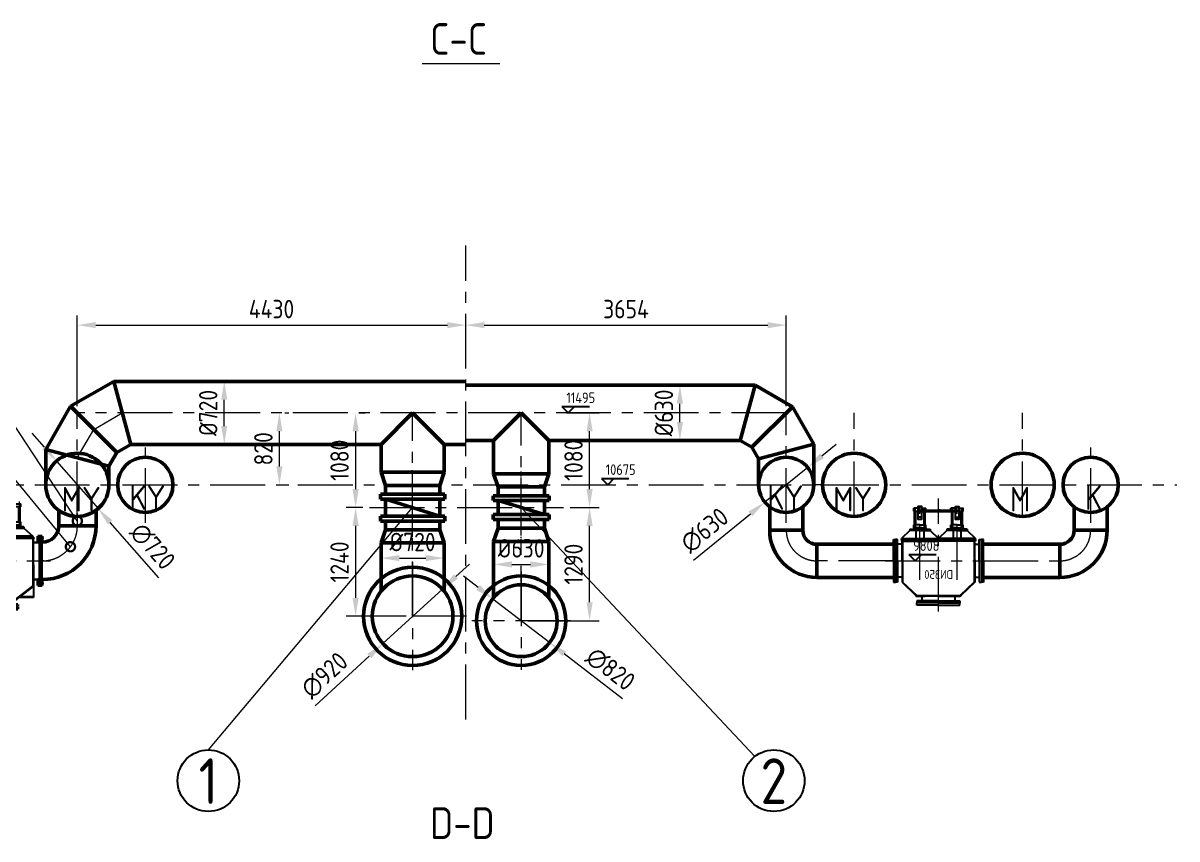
# Model space of a CAD drawing. Header units: millimetres. Extents: x 188205 to 604756, y -401673 to 15123.
# Drawn here: x 350131 to 363289, y -138845 to -129540 of the extents above; entities that cross this region are included whole.
import ezdxf
from ezdxf.enums import TextEntityAlignment as Align

# ---------------------------------------------------------------- set-up
doc = ezdxf.new("R2010")
doc.units = ezdxf.units.MM
doc.header["$LTSCALE"] = 500
doc.linetypes.add('CENTER', pattern=[2, 1.25, -0.25, 0.25, -0.25])
doc.linetypes.add('CONTINOUS', pattern=[0])
doc.layers.add('air', color=7, linetype='Continuous', lineweight=50, true_color=0x77bec0)
for name, color, linetype, lineweight in [('air-smoke', 5, 'Continuous', 50), ('BIAOZHU', 3, 'Continuous', 25), ('gas', 2, 'Continuous', 50), ('gas-smoke', 6, 'Continuous', 50), ('POU', 4, 'Continuous', 20), ('SHI', 7, 'Continuous', 40), ('WEN', 3, 'Continuous', 20), ('ZHONG', 1, 'CENTER', 20), ('中心线', 1, 'CENTER', 18), ('尺寸', 4, 'Continuous', 18)]:
    doc.layers.add(name, color=color, linetype=linetype, lineweight=lineweight)
doc.layers.add('dim', color=7, linetype='Continuous')
doc.styles.add('ACC', font='simplex.shx', dxfattribs={"width": 0.75, "bigfont": 'hztxt.shx'})
doc.styles.add('GB', font='gbenor.shx', dxfattribs={"bigfont": 'gbcbig.shx'})
doc.dimstyles.new('ISO-60', dxfattribs={"dimscale": 60, "dimtxt": 3.5, "dimasz": 3.5, "dimexe": 1.8, "dimexo": 1.25, "dimgap": 1.3, "dimtad": 1, "dimrnd": 1, "dimdsep": 46, "dimtxsty": 'GB', "dimcen": 0, "dimclrd": 3, "dimclre": 3, "dimclrt": 256, "dimadec": 0, "dimazin": 0, "dimtfac": 1, "dimtix": 1, "dimtmove": 0, "dimatfit": 3, "dimldrblk": 'DOTSMALL', "dimfxl": 0, "dimlwd": 20, "dimlwe": 20, "dimarcsym": 0})
pattern_1 = [(225, (8646.2436, 8383.133), (-2.245064, 2.245064), [])]
pattern_2 = [(315, (-8646.2567, 8383.133), (2.245064, 2.245064), [])]
pattern_3 = [(45, (-8100.633, -9139.6654), (-2.245064, 2.245064), [])]
pattern_4 = [(225.002762, (9715.9156, 8383.5757), (-2.2451723, 2.2449558), [])]
pattern_5 = [(315, (-9716.3328, 8383.133), (2.245064, 2.245064), [])]

# ---------------------------------------------------------------- blocks, each defined once
blk = doc.blocks.new('wf-3tf-dn350-a')
for p, q in [((-235, 599), (-285, 599)), ((-235, 599), (-285, 599)), ((-281, 564), (-281, 599)), ((-281, 564), (-235, 564)), ((-273, 412), (-273, 564)), ((-266, 377), (-266, 599)), ((-259, 412), (-259, 564)), ((-235, 616), (-190, 616)), ((234, 570), (-235, 570)), ((211, 576), (-212, 576)), ((211, 564), (-212, 564)), ((-190, 599), (-143, 599)), ((-190, 599), (-143, 599)), ((-165, 412), (-165, 564)), ((-158, 377), (-158, 599)), ((-151, 412), (-151, 564)), ((-143, 576), (-143, 599)), ((142, 576), (142, 601)), ((189, 601), (142, 601)), ((189, 601), (142, 601)), ((150, 412), (150, 564)), ((157, 377), (157, 601)), ((164, 412), (164, 564)), ((189, 616), (234, 616)), ((234, 601), (280, 601)), ((234, 601), (280, 601)), ((280, 566), (234, 566)), ((258, 412), (258, 566)), ((265, 377), (265, 601)), ((272, 412), (272, 566)), ((280, 566), (280, 601)), ((-281, 377), (-281, 412)), ((-212, 412), (-281, 412)), ((-264, 377), (-264, 412)), ((-190, 497), (-235, 497)), ((-212, 412), (-143, 412)), ((-161, 377), (-161, 412)), ((-143, 377), (-143, 412)), ((142, 377), (142, 412)), ((211, 412), (142, 412)), ((160, 377), (160, 412)), ((189, 499), (234, 499)), ((211, 412), (280, 412)), ((263, 377), (263, 412)), ((280, 377), (280, 412)), ((-327, 345), (-423, 254)), ((-327, 361), (-327, 345)), ((-327, 361), (-212, 361)), ((-212, 345), (-327, 345)), ((-212, 377), (-281, 377)), ((-281, 377), (-281, 361)), ((-256, 345), (-256, 254)), ((-235, 377), (-244, 377)), ((-236, 377), (-236, 361)), ((-236, 377), (-236, 361)), ((-189, 377), (-235, 377)), ((-200, 377), (-226, 377)), ((-212, 377), (-143, 377)), ((-212, 361), (-97, 361)), ((-212, 345), (-97, 345)), ((-189, 377), (-189, 361)), ((-189, 377), (-189, 361)), ((-168, 345), (-168, 254)), ((-143, 377), (-143, 361)), ((-97, 361), (-97, 345)), ((-97, 345), (-2, 254)), ((96, 346), (1, 254)), ((212, 361), (96, 361)), ((96, 361), (96, 346)), ((212, 346), (96, 346)), ((280, 377), (142, 377)), ((211, 377), (142, 377)), ((142, 377), (142, 361)), ((161, 361), (164, 361)), ((168, 346), (168, 254)), ((189, 377), (180, 377)), ((188, 377), (234, 377)), ((188, 377), (188, 361)), ((188, 377), (188, 361)), ((235, 377), (189, 377)), ((198, 377), (224, 377)), ((224, 377), (198, 377)), ((211, 377), (280, 377)), ((326, 361), (212, 361)), ((212, 346), (326, 346)), ((234, 377), (242, 377)), ((235, 377), (235, 361)), ((235, 377), (235, 361)), ((256, 346), (256, 254)), ((263, 361), (260, 361)), ((280, 377), (280, 361)), ((326, 361), (326, 346)), ((326, 346), (422, 254)), ((-514, 0), (-514, 245)), ((-514, 245), (-490, 245)), ((-490, 10), (-490, 245)), ((-466, 245), (-490, 245)), ((-490, 10), (-490, 245)), ((-466, 0), (-466, 245)), ((-415, 189), (-466, 189)), ((-423, 254), (-212, 254)), ((-423, 242), (-423, 254)), ((-423, 242), (-212, 242)), ((-423, 242), (-423, 225)), ((-212, 237), (-423, 237)), ((-423, 237), (-212, 237)), ((-423, 225), (-212, 225)), ((-415, 10), (-415, 225)), ((-415, 10), (-415, 225)), ((-409, 225), (-409, -242)), ((-405, 249), (-405, 225)), ((-390, 225), (-390, 242)), ((-212, 254), (-2, 254)), ((-212, 242), (-2, 242)), ((-212, 237), (0, 237)), ((-212, 225), (0, 225)), ((-34, 237), (-34, 242)), ((-34, 237), (-34, 225)), ((-34, 237), (-34, 225)), ((-19, 249), (-19, 225)), ((-19, 249), (-19, 225)), ((-19, 249), (-19, 225)), ((0, 225), (-3, 225)), ((0, 225), (-3, 225)), ((-2, 254), (-2, 237)), ((212, 237), (0, 237)), ((212, 225), (0, 225)), ((0, 225), (3, 225)), ((0, 225), (3, 225)), ((1, 254), (1, 237)), ((212, 254), (1, 254)), ((212, 242), (1, 242)), ((19, 249), (19, 225)), ((31, 237), (31, 242)), ((31, 237), (31, 225)), ((422, 254), (212, 254)), ((422, 242), (212, 242)), ((422, 237), (212, 237)), ((422, 225), (212, 225)), ((392, 237), (392, 242)), ((392, 237), (392, 225)), ((407, 254), (407, 225)), ((409, 225), (409, -242)), ((415, 0), (415, 225)), ((415, 189), (480, 189)), ((422, 242), (422, 254)), ((422, 242), (422, 237)), ((422, 237), (422, 225)), ((466, 0), (466, 245)), ((466, 245), (490, 245)), ((490, 10), (490, 245)), ((490, 10), (490, 245)), ((514, 245), (490, 245)), ((514, 0), (514, 245)), ((-514, 0), (-514, -245)), ((-490, 10), (-490, -245)), ((-490, 10), (-490, -245)), ((-466, 0), (-466, -245)), ((-415, 10), (-415, -245)), ((415, 0), (415, -245)), ((466, 0), (466, -245)), ((490, 10), (490, -245)), ((490, 10), (490, -245)), ((514, 0), (514, -245)), ((-514, -245), (-490, -245)), ((-466, -245), (-490, -245)), ((-415, -188), (-466, -188)), ((-409, -242), (-415, -245)), ((-415, -245), (-257, -395)), ((-409, -242), (-248, -395)), ((409, -242), (247, -395)), ((415, -245), (256, -395)), ((415, -245), (409, -242)), ((415, -188), (480, -188)), ((466, -245), (490, -245)), ((514, -245), (490, -245)), ((256, -395), (-257, -395)), ((-257, -395), (-257, -405)), ((-257, -405), (-246, -405)), ((-155, -405), (-246, -405)), ((0, -456), (-245, -456)), ((-245, -456), (-245, -480)), ((0, -480), (-245, -480)), ((0, -480), (-245, -480)), ((-245, -504), (-245, -480)), ((0, -504), (-245, -504)), ((0, -405), (-188, -405)), ((-188, -405), (-188, -456)), ((0, -405), (189, -405)), ((0, -456), (245, -456)), ((0, -480), (245, -480)), ((0, -480), (245, -480)), ((0, -504), (245, -504)), ((245, -405), (155, -405)), ((189, -405), (189, -456)), ((256, -405), (245, -405)), ((245, -456), (245, -480)), ((245, -504), (245, -480)), ((256, -395), (256, -405))]:
    blk.add_line(p, q)
for points in [[(-190, 564), (-190, 474), (-235, 474), (-235, 616), (-190, 616), (-190, 576)], [(189, 576), (189, 618), (234, 618), (234, 476), (189, 476), (189, 564)]]:
    blk.add_lwpolyline(points)
for points in [[(-21, 578), (-10, 578), (-10, 561), (-21, 561)], [(20, 578), (9, 578), (9, 561), (20, 561)]]:
    blk.add_lwpolyline(points, close=True)
for centre in [(-212, 570), (0, 570), (211, 570)]:
    blk.add_circle(centre, 6)
at = {"layer": 'ZHONG'}
for p, q in [((0, -578), (0, 710)), ((-212, -215), (-212, 616)), ((212, -215), (212, 616)), ((606, 0), (-608, 0))]:
    blk.add_line(p, q, dxfattribs=at)
at = {"insert": (161, -106), "char_height": 100, "attachment_point": 3, "style": 'GB'}
blk.add_mtext_dynamic_manual_height_columns('DN350', width=455.08, gutter_width=12.5, heights=[0], dxfattribs=at)
blk = doc.blocks.new('A$C14AE279B')
at = {"layer": 'POU'}
h = blk.add_hatch(dxfattribs=at)
h.set_pattern_fill('ANSI31', color=256, style=0)
h.set_pattern_definition(pattern_3)
h.paths.add_polyline_path([(38, 16), (69, 16), (69, 42), (42, 42), (39, 39), (38, 39)])
h.paths.add_polyline_path([(12, 39), (0, 39), (0, 16), (12, 16)])
h = blk.add_hatch(dxfattribs=at)
h.set_pattern_fill('ANSI31', color=256, style=0)
h.set_pattern_definition(pattern_3)
h.paths.add_polyline_path([(527, 39), (527, 39), (524, 42), (497, 42), (497, 16), (527, 16)])
h.paths.add_polyline_path([(553, 16), (565, 16), (565, 39), (553, 39)])
at = {"layer": 'SHI'}
for p, q in [((0, 39), (39, 39)), ((0, 16), (0, 39)), ((0, 16), (70, 16)), ((12, 16), (12, 39)), ((38, 16), (38, 39)), ((42, 42), (39, 39)), ((42, 42), (524, 42)), ((69, 16), (69, 42)), ((496, 16), (565, 16)), ((497, 16), (497, 42)), ((524, 42), (527, 39)), ((527, 39), (565, 39)), ((527, 16), (527, 39)), ((553, 16), (553, 39)), ((565, 16), (565, 39))]:
    blk.add_line(p, q, dxfattribs=at)
at = {"layer": 'ZHONG'}
for p, q in [((25, 0), (25, 52)), ((283, 0), (283, 52)), ((540, 0), (540, 52))]:
    blk.add_line(p, q, dxfattribs=at)
blk = doc.blocks.new('wf-3tf-dn400-a')
at = {"layer": 'POU'}
h = blk.add_hatch(dxfattribs=at)
h.set_pattern_fill('ANSI31', color=256, angle=-90, style=0)
h.set_pattern_definition(pattern_5)
h.paths.add_polyline_path([(-561, 244), (-561, 214), (-535, 214), (-535, 241), (-538, 244), (-538, 244)])
h.paths.add_polyline_path([(-538, 270), (-538, 282), (-561, 282), (-561, 270)])
h = blk.add_hatch(dxfattribs=at)
h.set_pattern_fill('ANSI31', color=256, style=0)
h.set_pattern_definition(pattern_1)
h.paths.add_polyline_path([(-509, 244), (-509, 214), (-535, 214), (-535, 241), (-532, 244), (-532, 244)])
h.paths.add_polyline_path([(-532, 270), (-532, 282), (-509, 282), (-509, 270)])
h = blk.add_hatch(dxfattribs=at)
h.set_pattern_fill('ANSI31', color=256, angle=-90, style=0)
h.set_pattern_definition(pattern_2)
h.paths.add_polyline_path([(509, 244), (509, 214), (535, 214), (535, 241), (532, 244), (532, 244)])
h.paths.add_polyline_path([(532, 270), (532, 282), (509, 282), (509, 270)])
h = blk.add_hatch(dxfattribs=at)
h.set_pattern_fill('ANSI31', color=256, style=0)
h.set_pattern_definition(pattern_4)
h.paths.add_polyline_path([(561, 244), (561, 214), (535, 214), (535, 241), (538, 244), (538, 244)])
h.paths.add_polyline_path([(538, 270), (538, 282), (561, 282), (561, 270)])
h = blk.add_hatch(dxfattribs=at)
h.set_pattern_fill('ANSI31', color=256, angle=-90, style=0)
h.set_pattern_definition(pattern_5)
h.paths.add_polyline_path([(-538, -245), (-538, -244), (-535, -241), (-535, -214), (-561, -214), (-561, -245)])
h.paths.add_polyline_path([(-561, -271), (-561, -283), (-538, -283), (-538, -271)])
h = blk.add_hatch(dxfattribs=at)
h.set_pattern_fill('ANSI31', color=256, style=0)
h.set_pattern_definition(pattern_1)
h.paths.add_polyline_path([(-532, -245), (-532, -244), (-535, -241), (-535, -214), (-509, -214), (-509, -245)])
h.paths.add_polyline_path([(-509, -271), (-509, -283), (-532, -283), (-532, -271)])
h = blk.add_hatch(dxfattribs=at)
h.set_pattern_fill('ANSI31', color=256, angle=-90, style=0)
h.set_pattern_definition(pattern_2)
h.paths.add_polyline_path([(532, -245), (532, -244), (535, -241), (535, -214), (509, -214), (509, -245)])
h.paths.add_polyline_path([(509, -271), (509, -283), (532, -283), (532, -271)])
h = blk.add_hatch(dxfattribs=at)
h.set_pattern_fill('ANSI31', color=256, style=0)
h.set_pattern_definition(pattern_4)
h.paths.add_polyline_path([(538, -245), (538, -244), (535, -241), (535, -214), (561, -214), (561, -245)])
h.paths.add_polyline_path([(561, -271), (561, -283), (538, -283), (538, -271)])
for p, q in [((-205, 666), (-250, 666)), ((250, 667), (205, 667)), ((-317, 615), (-317, 650)), ((-250, 650), (-317, 650)), ((-317, 615), (-250, 615)), ((-309, 444), (-309, 615)), ((-295, 444), (-295, 615)), ((-205, 548), (-250, 548)), ((-228, 624), (-20, 624)), ((-228, 612), (-20, 612)), ((-205, 650), (-139, 650)), ((-161, 444), (-161, 612)), ((-147, 444), (-147, 612)), ((-139, 624), (-139, 650)), ((-9, 624), (9, 624)), ((-9, 612), (9, 612)), ((20, 624), (227, 624)), ((20, 612), (228, 612)), ((139, 624), (139, 650)), ((205, 650), (139, 650)), ((147, 444), (147, 612)), ((161, 444), (161, 612)), ((250, 548), (205, 548)), ((250, 650), (317, 650)), ((317, 615), (250, 615)), ((295, 444), (295, 615)), ((309, 444), (309, 615)), ((317, 615), (317, 650)), ((-317, 389), (-317, 444)), ((-228, 444), (-317, 444)), ((-317, 409), (-139, 409)), ((-228, 409), (-317, 409)), ((-228, 444), (-139, 444)), ((-228, 409), (-139, 409)), ((-139, 389), (-139, 444)), ((139, 389), (139, 444)), ((228, 444), (139, 444)), ((139, 409), (317, 409)), ((228, 409), (139, 409)), ((205, 409), (196, 409)), ((199, 409), (199, 389)), ((251, 409), (205, 409)), ((240, 409), (215, 409)), ((228, 444), (317, 444)), ((228, 409), (317, 409)), ((256, 409), (256, 389)), ((317, 389), (317, 444)), ((-465, 265), (-465, 253)), ((-465, 265), (-228, 265)), ((-451, 284), (-453, 282)), ((-453, 282), (-228, 282)), ((-453, 270), (-453, 282)), ((-453, 270), (-228, 270)), ((-453, 270), (-453, 265)), ((-451, 286), (-451, 282)), ((-429, 308), (-447, 308)), ((-447, 308), (-447, 286)), ((-438, 286), (-440, 282)), ((-438, 282), (-436, 286)), ((-352, 374), (-429, 304)), ((-429, 286), (-429, 308)), ((-425, 286), (-425, 282)), ((-352, 389), (-352, 374)), ((-352, 389), (-228, 389)), ((-228, 374), (-352, 374)), ((-228, 389), (-104, 389)), ((-228, 374), (-104, 374)), ((228, 282), (-228, 282)), ((228, 270), (-228, 270)), ((-228, 265), (0, 265)), ((-1, 265), (-228, 265)), ((-104, 389), (-104, 374)), ((-104, 374), (-1, 282)), ((-1, 270), (-1, 282)), ((-1, 270), (-1, 265)), ((-1, 265), (-1, 253)), ((228, 265), (0, 265)), ((75, 374), (4, 282)), ((4, 282), (228, 282)), ((4, 270), (4, 282)), ((4, 270), (228, 270)), ((4, 270), (4, 265)), ((4, 265), (4, 253)), ((4, 265), (228, 265)), ((75, 389), (75, 374)), ((75, 389), (228, 389)), ((228, 374), (75, 374)), ((351, 389), (228, 389)), ((228, 374), (351, 374)), ((451, 282), (228, 282)), ((451, 270), (228, 270)), ((465, 265), (228, 265)), ((351, 389), (351, 374)), ((351, 374), (451, 282)), ((435, 265), (435, 265)), ((451, 270), (451, 282)), ((451, 270), (451, 265)), ((451, 265), (451, 265)), ((465, 265), (465, 253)), ((-545, 212), (-545, -213)), ((-460, 212), (-525, 212)), ((-525, 212), (-525, -213)), ((-454, 208), (-525, 208)), ((-465, 253), (-228, 253)), ((-460, -45), (-460, 253)), ((-454, 253), (-454, -287)), ((-228, 253), (0, 253)), ((0, 253), (-1, 253)), ((0, 253), (3, 253)), ((0, 253), (0, 253)), ((228, 253), (0, 253)), ((0, 253), (3, 253)), ((465, 253), (228, 253)), ((454, 253), (454, -287)), ((454, 208), (525, 208)), ((460, -45), (460, 253)), ((460, -45), (460, 253)), ((460, 212), (525, 212)), ((525, 212), (525, -213)), ((545, 212), (545, -213)), ((-460, -45), (-460, -290)), ((460, -45), (460, -290)), ((-460, -208), (-525, -208)), ((-460, -213), (-525, -213)), ((-460, -208), (-454, -208)), ((460, -208), (525, -208)), ((460, -213), (525, -213)), ((-460, -290), (-454, -287)), ((-460, -290), (-261, -440)), ((-460, -290), (-460, -420)), ((-454, -287), (-253, -440)), ((454, -287), (253, -440)), ((460, -290), (261, -440)), ((460, -290), (460, -420)), ((-301, -410), (-460, -410)), ((-288, -420), (-460, -420)), ((-261, -440), (261, -440)), ((-261, -440), (-261, -450)), ((261, -450), (-261, -450)), ((-212, -450), (-212, -515)), ((212, -515), (-212, -515)), ((-208, -450), (-208, -515)), ((208, -450), (208, -515)), ((212, -450), (212, -515)), ((261, -440), (261, -450)), ((460, -420), (288, -420)), ((460, -410), (301, -410))]:
    blk.add_line(p, q)
for points in [[(-205, 624), (-205, 666), (-250, 666), (-250, 524), (-205, 524), (-205, 612)], [(250, 615), (250, 667), (205, 667), (205, 624)], [(205, 612), (205, 525), (250, 525), (250, 615)]]:
    blk.add_lwpolyline(points)
for points in [[(-20, 627), (-9, 627), (-9, 610), (-20, 610)], [(20, 627), (9, 627), (9, 610), (20, 610)], [(-451, 286), (-425, 286), (-425, 301), (-451, 301)]]:
    blk.add_lwpolyline(points, close=True)
for centre, radius in [((-228, 618), 6), ((0, 618), 6), ((228, 619), 6), ((0, -336), 32), ((0, -336), 13.5)]:
    blk.add_circle(centre, radius)
at = {"layer": 'SHI'}
for p, q in [((-561, 282), (-561, 213)), ((-561, 282), (-538, 282)), ((-561, 270), (-538, 270)), ((-538, 282), (-538, 244)), ((-532, 282), (-532, 244)), ((-509, 282), (-532, 282)), ((-509, 270), (-532, 270)), ((-509, 282), (-509, 213)), ((509, 282), (509, 213)), ((509, 282), (532, 282)), ((509, 270), (532, 270)), ((532, 282), (532, 244)), ((538, 282), (538, 244)), ((561, 282), (538, 282)), ((561, 270), (538, 270)), ((561, 282), (561, 213)), ((-561, 244), (-538, 244)), ((-561, 214), (-535, 214)), ((-535, 241), (-538, 244)), ((-535, 241), (-532, 244)), ((-535, 241), (-535, -241)), ((-535, 241), (-535, -241)), ((-509, 214), (-535, 214)), ((-509, 244), (-532, 244)), ((509, 244), (532, 244)), ((509, 214), (535, 214)), ((535, 241), (532, 244)), ((535, 241), (538, 244)), ((535, 241), (535, -241)), ((535, 241), (535, -241)), ((561, 214), (535, 214)), ((561, 244), (538, 244)), ((-561, -213), (-561, -283)), ((-561, -214), (-535, -214)), ((-561, -245), (-538, -245)), ((-535, -241), (-538, -244)), ((-538, -244), (-538, -283)), ((-509, -214), (-535, -214)), ((-535, -241), (-532, -244)), ((-532, -244), (-532, -283)), ((-509, -245), (-532, -245)), ((-509, -213), (-509, -283)), ((509, -213), (509, -283)), ((509, -214), (535, -214)), ((509, -245), (532, -245)), ((535, -241), (532, -244)), ((532, -244), (532, -283)), ((561, -214), (535, -214)), ((535, -241), (538, -244)), ((538, -244), (538, -283)), ((561, -245), (538, -245)), ((561, -213), (561, -283)), ((-561, -271), (-538, -271)), ((-561, -283), (-538, -283)), ((-509, -271), (-532, -271)), ((-509, -283), (-532, -283)), ((509, -271), (532, -271)), ((509, -283), (532, -283)), ((561, -271), (538, -271)), ((561, -283), (538, -283))]:
    blk.add_line(p, q, dxfattribs=at)
at = {"layer": 'ZHONG'}
for p, q in [((-577, 257), (-525, 257)), ((-493, 257), (-545, 257)), ((493, 257), (545, 257)), ((577, 257), (525, 257)), ((577, 0), (525, 0)), ((-577, 0), (-525, 0)), ((-493, 0), (-545, 0)), ((493, 0), (545, 0)), ((-577, -258), (-525, -258)), ((-493, -258), (-545, -258)), ((493, -258), (545, -258)), ((577, -258), (525, -258))]:
    blk.add_line(p, q, dxfattribs=at)
at = {"layer": '中心线'}
for p, q in [((-302, 409), (-302, 677)), ((-154, 409), (-154, 677)), ((154, 409), (154, 677)), ((302, 409), (302, 677)), ((-250, 650), (-317, 650)), ((-228, -440), (-228, 650)), ((-228, 168), (-228, 540)), ((-205, 650), (-139, 650)), ((0, 624), (0, -643)), ((205, 650), (139, 650)), ((228, 293), (228, 650)), ((228, 168), (228, 540)), ((250, 650), (317, 650)), ((-299, 409), (-299, 444)), ((-228, 409), (-228, 171)), ((-156, 409), (-156, 444)), ((0, 399), (0, -620)), ((156, 409), (156, 444)), ((199, 409), (199, 389)), ((228, 409), (228, 296)), ((256, 409), (256, 389)), ((299, 409), (299, 444)), ((-16, 282), (-16, 253)), ((0, 373), (0, -643)), ((19, 282), (19, 253)), ((19, 265), (19, 253)), ((19, 265), (19, 253)), ((19, 265), (19, 253)), ((227, -223), (228, 306)), ((436, 282), (436, 253)), ((-227, -223), (-228, 181)), ((-615, 0), (653, 0)), ((-363, 0), (653, 0)), ((0, -255), (0, -417)), ((-32, -336), (122, -336))]:
    blk.add_line(p, q, dxfattribs=at)
at = {"layer": '尺寸'}
for p, q in [((-446, 308), (-446, 301)), ((-430, 301), (-430, 308)), ((0, -233), (0, -440)), ((0, -336), (111, -336)), ((454, -287), (460, -290))]:
    blk.add_line(p, q, dxfattribs=at)
blk.add_arc((0, -336), 12.5, 89.9993, 0, dxfattribs=at)
at = {"layer": '尺寸', "xscale": -1, "rotation": 180}
blk.add_blockref('A$C14AE279B', (-282, -483), dxfattribs=at)
at = {"layer": '尺寸'}
blk.add_blockref('A$C14AE279B', (-282, -567), dxfattribs=at)
at = {"layer": 'dim', "style": 'ACC', "width": 0.7}
blk.add_text('DN400', height=120, dxfattribs=at).set_placement((-135, -214))
blk = doc.blocks.new('jt-dn500-a')
at = {"linetype": 'CONTINOUS'}
for p, q in [((-386, -315), (-386, 315)), ((-136, 264), (-236, 264)), ((-236, -265), (-236, 264)), ((-136, -320), (-136, 320)), ((-80, -320), (-80, 320)), ((80, -320), (80, 320)), ((136, -320), (136, 320)), ((136, 264), (236, 264)), ((236, -265), (236, 264)), ((386, -315), (386, 315)), ((-136, -265), (-236, -265)), ((136, -265), (236, -265))]:
    blk.add_line(p, q, dxfattribs=at)
for p, q in [((-236, 264), (-386, 315)), ((-136, 320), (-80, 320)), ((-80, 264), (80, 264)), ((-80, -265), (80, 264)), ((80, 320), (136, 320)), ((236, 264), (386, 315)), ((-236, -265), (-386, -315)), ((-136, -320), (-80, -320)), ((-80, -265), (80, -265)), ((80, -320), (136, -320)), ((236, -265), (386, -315))]:
    blk.add_line(p, q)
at = {"layer": '中心线', "ltscale": 0.1}
blk.add_line((-420, 0), (412, 0), dxfattribs=at)
blk = doc.blocks.new('jt-dn600-a')
at = {"linetype": 'CONTINOUS'}
for p, q in [((-403, -360), (-403, 360)), ((-153, 309), (-253, 309)), ((-253, -310), (-253, 309)), ((-153, -366), (-153, 366)), ((-97, -366), (-97, 366)), ((97, -366), (97, 366)), ((153, -366), (153, 366)), ((153, 309), (253, 309)), ((253, -310), (253, 309)), ((403, -360), (403, 360)), ((-153, -310), (-253, -310)), ((153, -310), (253, -310))]:
    blk.add_line(p, q, dxfattribs=at)
for p, q in [((-253, 309), (-403, 360)), ((-153, 366), (-97, 366)), ((-97, 309), (97, 309)), ((-97, -310), (97, 309)), ((97, 366), (153, 366)), ((253, 309), (403, 360)), ((-253, -310), (-403, -360)), ((-153, -366), (-97, -366)), ((-97, -310), (97, -310)), ((97, -366), (153, -366)), ((253, -310), (403, -360))]:
    blk.add_line(p, q)
at = {"layer": '中心线', "ltscale": 0.1}
blk.add_line((-437, 0), (429, 0), dxfattribs=at)
blk = doc.blocks.new('*D518')
at = {"layer": 'Defpoints', "color": 0}
for p in [(352415, -133626), (352425, -133626), (352415, -134346)]:
    blk.add_point(p, dxfattribs=at)
at = {"layer": 'WEN', "color": 3, "lineweight": 20}
for p, q in [((352490, -133626), (352533, -133626)), ((352425, -134136), (352425, -133836)), ((352490, -134346), (352533, -134346))]:
    blk.add_line(p, q, dxfattribs=at)
at = {"layer": 'WEN', "color": 3}
for points in [[(352390, -133836), (352460, -133836), (352425, -133626)], [(352390, -134136), (352460, -134136), (352425, -134346)]]:
    blk.add_solid(points, dxfattribs=at)
at = {"layer": 'WEN', "insert": (352242, -133986), "char_height": 210, "attachment_point": 5, "rotation": 90, "style": 'GB'}
blk.add_mtext('%%c720', dxfattribs=at)
blk = doc.blocks.new('_DotSmall')
at = {"color": 0, "linetype": 'ByBlock', "const_width": 0.5}
blk.add_lwpolyline([(-0.0625, 0, 1), (0.0625, 0, 1)], format="xyb", close=True, dxfattribs=at)
blk = doc.blocks.new('*D519')
at = {"layer": 'Defpoints', "color": 0}
for p in [(353042, -133986), (353054, -133986), (353042, -134806)]:
    blk.add_point(p, dxfattribs=at)
at = {"layer": 'WEN', "color": 3, "lineweight": 20}
for p, q in [((353117, -133986), (353162, -133986)), ((353054, -134596), (353054, -134196)), ((353117, -134806), (353162, -134806))]:
    blk.add_line(p, q, dxfattribs=at)
at = {"layer": 'WEN', "color": 3}
for points in [[(353019, -134196), (353089, -134196), (353054, -133986)], [(353019, -134596), (353089, -134596), (353054, -134806)]]:
    blk.add_solid(points, dxfattribs=at)
at = {"layer": 'WEN', "insert": (352871, -134396), "char_height": 210, "attachment_point": 5, "rotation": 90, "style": 'GB'}
blk.add_mtext('820', dxfattribs=at)
blk = doc.blocks.new('*D520')
at = {"layer": 'Defpoints', "color": 0}
for p in [(354213, -135642), (354933, -135642), (354933, -135642)]:
    blk.add_point(p, dxfattribs=at)
at = {"layer": 'WEN', "color": 3, "lineweight": 20}
for p, q in [((354213, -135567), (354213, -135534)), ((354423, -135642), (354723, -135642)), ((354933, -135567), (354933, -135534))]:
    blk.add_line(p, q, dxfattribs=at)
at = {"layer": 'WEN', "color": 3}
for points in [[(354423, -135607), (354423, -135677), (354213, -135642)], [(354723, -135607), (354723, -135677), (354933, -135642)]]:
    blk.add_solid(points, dxfattribs=at)
at = {"layer": 'WEN', "insert": (354573, -135459), "char_height": 210, "attachment_point": 5, "style": 'GB'}
blk.add_mtext('%%c720', dxfattribs=at)
blk = doc.blocks.new('正标高')
at = {"layer": 'BIAOZHU'}
for p, q in [((-2.4, 2.4), (8, 2.4)), ((-2.4, 2.4), (0, 0)), ((2.4, 2.4), (0, 0))]:
    blk.add_line(p, q, dxfattribs=at)
at = {"layer": 'BIAOZHU', "style": 'GB', "flags": 10}
blk.add_attdef('+', (-3.12, 3.76), '', height=4, dxfattribs=at)
at = {"layer": 'BIAOZHU', "style": 'GB'}
blk.add_attdef('1000', (-0.7624, 3.76), '', height=4, dxfattribs=at)
blk = doc.blocks.new('*D527')
at = {"layer": 'Defpoints', "color": 0}
for p in [(357537, -133671), (357621, -133671), (357537, -134301)]:
    blk.add_point(p, dxfattribs=at)
at = {"layer": 'WEN', "color": 3, "lineweight": 20}
for p, q in [((357612, -133671), (357729, -133671)), ((357621, -134091), (357621, -133881)), ((357612, -134301), (357729, -134301))]:
    blk.add_line(p, q, dxfattribs=at)
at = {"layer": 'WEN', "color": 3}
for points in [[(357586, -133881), (357656, -133881), (357621, -133671)], [(357586, -134091), (357656, -134091), (357621, -134301)]]:
    blk.add_solid(points, dxfattribs=at)
at = {"layer": 'WEN', "insert": (357438, -133986), "char_height": 210, "attachment_point": 5, "rotation": 90, "style": 'GB'}
blk.add_mtext('%%c630', dxfattribs=at)
blk = doc.blocks.new('*D528')
at = {"layer": 'Defpoints', "color": 0}
for p in [(359078, -134608), (358589, -135005)]:
    blk.add_point(p, dxfattribs=at)
at = {"layer": 'WEN', "color": 3, "lineweight": 20}
for p, q in [((359241, -134475), (359404, -134343)), ((359078, -134608), (358589, -135005)), ((357774, -135665), (358425, -135137))]:
    blk.add_line(p, q, dxfattribs=at)
at = {"layer": 'WEN', "color": 3}
for points in [[(359219, -134448), (359263, -134503), (359078, -134608)], [(358403, -135110), (358447, -135164), (358589, -135005)]]:
    blk.add_solid(points, dxfattribs=at)
at = {"layer": 'WEN', "insert": (357903, -135325), "char_height": 210, "attachment_point": 5, "rotation": 39.0443, "style": 'GB'}
blk.add_mtext('∅630', dxfattribs=at)
blk = doc.blocks.new('*D529')
at = {"layer": 'Defpoints', "color": 0}
for p in [(350512, -134535), (350986, -135077)]:
    blk.add_point(p, dxfattribs=at)
at = {"layer": 'WEN', "color": 3, "lineweight": 20}
for p, q in [((350374, -134377), (350235, -134219)), ((350512, -134535), (350986, -135077)), ((351677, -135866), (351125, -135235))]:
    blk.add_line(p, q, dxfattribs=at)
at = {"layer": 'WEN', "color": 3}
for points in [[(350400, -134354), (350347, -134400), (350512, -134535)], [(351151, -135212), (351098, -135258), (350986, -135077)]]:
    blk.add_solid(points, dxfattribs=at)
at = {"layer": 'WEN', "insert": (351608, -135509), "char_height": 210, "attachment_point": 5, "rotation": 311.2155, "style": 'GB'}
blk.add_mtext('∅720', dxfattribs=at)
blk = doc.blocks.new('*D530')
at = {"layer": 'Defpoints', "color": 0}
for p in [(355179, -132985), (355179, -133436), (350749, -133986)]:
    blk.add_point(p, dxfattribs=at)
at = {"layer": 'WEN', "color": 3, "lineweight": 20}
for p, q in [((350749, -133911), (350749, -132877)), ((355179, -133361), (355179, -132877)), ((350959, -132985), (354969, -132985))]:
    blk.add_line(p, q, dxfattribs=at)
at = {"layer": 'WEN', "color": 3}
for points in [[(350959, -132950), (350959, -133020), (350749, -132985)], [(354969, -132950), (354969, -133020), (355179, -132985)]]:
    blk.add_solid(points, dxfattribs=at)
at = {"layer": 'WEN', "insert": (352964, -132802), "char_height": 210, "attachment_point": 5, "style": 'GB'}
blk.add_mtext('4430', dxfattribs=at)
blk = doc.blocks.new('*D531')
at = {"layer": 'Defpoints', "color": 0}
for p in [(358833, -132985), (355179, -133436), (358833, -133986)]:
    blk.add_point(p, dxfattribs=at)
at = {"layer": 'WEN', "color": 3, "lineweight": 20}
for p, q in [((355179, -133361), (355179, -132877)), ((358833, -133911), (358833, -132877)), ((355389, -132985), (358623, -132985))]:
    blk.add_line(p, q, dxfattribs=at)
at = {"layer": 'WEN', "color": 3}
for points in [[(355389, -132950), (355389, -133020), (355179, -132985)], [(358623, -132950), (358623, -133020), (358833, -132985)]]:
    blk.add_solid(points, dxfattribs=at)
at = {"layer": 'WEN', "insert": (357006, -132802), "char_height": 210, "attachment_point": 5, "style": 'GB'}
blk.add_mtext('3654', dxfattribs=at)
blk = doc.blocks.new('*D532')
at = {"layer": 'Defpoints', "color": 0}
for p in [(353885, -133986), (353923, -135066), (354082, -135066)]:
    blk.add_point(p, dxfattribs=at)
at = {"layer": 'WEN', "color": 3, "lineweight": 20}
for p, q in [((353960, -133986), (354031, -133986)), ((353923, -134196), (353923, -134856)), ((354007, -135066), (353815, -135066))]:
    blk.add_line(p, q, dxfattribs=at)
at = {"layer": 'WEN', "color": 3}
for points in [[(353888, -134196), (353958, -134196), (353923, -133986)], [(353888, -134856), (353958, -134856), (353923, -135066)]]:
    blk.add_solid(points, dxfattribs=at)
at = {"layer": 'WEN', "insert": (353740, -134526), "char_height": 210, "attachment_point": 5, "rotation": 90, "style": 'GB'}
blk.add_mtext('1080', dxfattribs=at)
blk = doc.blocks.new('*D533')
at = {"layer": 'Defpoints', "color": 0}
for p in [(354082, -135066), (353923, -136306), (354573, -136306)]:
    blk.add_point(p, dxfattribs=at)
at = {"layer": 'WEN', "color": 3, "lineweight": 20}
for p, q in [((354007, -135066), (353815, -135066)), ((353923, -135276), (353923, -136096)), ((354498, -136306), (353815, -136306))]:
    blk.add_line(p, q, dxfattribs=at)
at = {"layer": 'WEN', "color": 3}
for points in [[(353888, -135276), (353958, -135276), (353923, -135066)], [(353888, -136096), (353958, -136096), (353923, -136306)]]:
    blk.add_solid(points, dxfattribs=at)
at = {"layer": 'WEN', "insert": (353740, -135686), "char_height": 210, "attachment_point": 5, "rotation": 90, "style": 'GB'}
blk.add_mtext('1240', dxfattribs=at)
blk = doc.blocks.new('*D534')
at = {"layer": 'Defpoints', "color": 0}
for p in [(356295, -135066), (356591, -135066), (355811, -136356)]:
    blk.add_point(p, dxfattribs=at)
at = {"layer": 'WEN', "color": 3, "lineweight": 20}
for p, q in [((356370, -135066), (356699, -135066)), ((356591, -136146), (356591, -135276)), ((355886, -136356), (356699, -136356))]:
    blk.add_line(p, q, dxfattribs=at)
at = {"layer": 'WEN', "color": 3}
for points in [[(356556, -135276), (356626, -135276), (356591, -135066)], [(356556, -136146), (356626, -136146), (356591, -136356)]]:
    blk.add_solid(points, dxfattribs=at)
at = {"layer": 'WEN', "insert": (356408, -135711), "char_height": 210, "attachment_point": 5, "rotation": 90, "style": 'GB'}
blk.add_mtext('1290', dxfattribs=at)
blk = doc.blocks.new('*D535')
at = {"layer": 'Defpoints', "color": 0}
for p in [(356252, -133986), (356591, -133986), (356295, -135066)]:
    blk.add_point(p, dxfattribs=at)
at = {"layer": 'WEN', "color": 3, "lineweight": 20}
for p, q in [((356327, -133986), (356699, -133986)), ((356591, -134856), (356591, -134196)), ((356370, -135066), (356699, -135066))]:
    blk.add_line(p, q, dxfattribs=at)
at = {"layer": 'WEN', "color": 3}
for points in [[(356556, -134196), (356626, -134196), (356591, -133986)], [(356556, -134856), (356626, -134856), (356591, -135066)]]:
    blk.add_solid(points, dxfattribs=at)
at = {"layer": 'WEN', "insert": (356408, -134526), "char_height": 210, "attachment_point": 5, "rotation": 90, "style": 'GB'}
blk.add_mtext('1080', dxfattribs=at)
blk = doc.blocks.new('*D549')
at = {"layer": 'Defpoints', "color": 0}
for p in [(354912, -135995), (354234, -136617)]:
    blk.add_point(p, dxfattribs=at)
at = {"layer": 'WEN', "color": 3, "lineweight": 20}
for p, q in [((355067, -135853), (355221, -135711)), ((354912, -135995), (354234, -136617)), ((353461, -137327), (354079, -136759))]:
    blk.add_line(p, q, dxfattribs=at)
at = {"layer": 'WEN', "color": 3}
for points in [[(355043, -135827), (355090, -135879), (354912, -135995)], [(354056, -136733), (354103, -136785), (354234, -136617)]]:
    blk.add_solid(points, dxfattribs=at)
at = {"layer": 'WEN', "insert": (353569, -136979), "char_height": 210, "attachment_point": 5, "rotation": 42.5425, "style": 'GB'}
blk.add_mtext('∅920', dxfattribs=at)
blk = doc.blocks.new('*D550')
at = {"layer": 'Defpoints', "color": 0}
for p in [(355486, -136106), (356136, -136606)]:
    blk.add_point(p, dxfattribs=at)
at = {"layer": 'WEN', "color": 3, "lineweight": 20}
for p, q in [((355319, -135978), (355153, -135850)), ((355486, -136106), (356136, -136606)), ((356967, -137246), (356302, -136734))]:
    blk.add_line(p, q, dxfattribs=at)
at = {"layer": 'WEN', "color": 3}
for points in [[(355341, -135950), (355298, -136006), (355486, -136106)], [(356323, -136707), (356281, -136762), (356136, -136606)]]:
    blk.add_solid(points, dxfattribs=at)
at = {"layer": 'WEN', "insert": (356829, -136909), "char_height": 210, "attachment_point": 5, "rotation": 322.4237, "style": 'GB'}
blk.add_mtext('∅820', dxfattribs=at)
blk = doc.blocks.new('*D657')
at = {"layer": 'Defpoints', "color": 0}
for p in [(355496, -135730), (356126, -135714), (356126, -135730)]:
    blk.add_point(p, dxfattribs=at)
at = {"layer": 'WEN', "color": 3, "lineweight": 20}
for p, q in [((355496, -135655), (355496, -135606)), ((356126, -135655), (356126, -135606)), ((355706, -135714), (355916, -135714))]:
    blk.add_line(p, q, dxfattribs=at)
at = {"layer": 'WEN', "color": 3}
for points in [[(355706, -135679), (355706, -135749), (355496, -135714)], [(355916, -135679), (355916, -135749), (356126, -135714)]]:
    blk.add_solid(points, dxfattribs=at)
at = {"layer": 'WEN', "insert": (355811, -135531), "char_height": 210, "attachment_point": 5, "style": 'GB'}
blk.add_mtext('%%c630', dxfattribs=at)
blk = doc.blocks.new('序号')
at = {"layer": 'BIAOZHU'}
blk.add_circle((0, -5.4), 5.4, dxfattribs=at)
at = {"layer": 'BIAOZHU', "style": 'GB', "flags": 8}
blk.add_attdef('序号', text='', height=8, dxfattribs=at).set_placement((0, -5.48), align=Align.MIDDLE)

msp = doc.modelspace()

# ---------------------------------------------------------------- linework, layer by layer
at = {"layer": 'air'}
for p, q in [((362116.609, -135323.582), (362116.609, -135058.557)), ((362493.609, -135323.582), (362116.609, -135323.582)), ((361955.109, -135485.082), (361083.483, -135485.082)), ((361955.109, -135862.082), (361955.109, -135485.082)), ((361955.109, -135862.082), (361083.483, -135862.082))]:
    msp.add_line(p, q, dxfattribs=at)
msp.add_circle((362305.109, -134806.207), 315, dxfattribs=at)
for radius in [161.5, 538.5]:
    msp.add_arc((361955.109, -135323.582), radius, 270, 0, dxfattribs=at)
at = {"layer": 'air-smoke'}
for p, q in [((358478.308, -133671.207), (355179.135, -133671.207)), ((358478.308, -133671.207), (358309.5, -134301.207)), ((358478.308, -133671.207), (358902.961, -133916.381)), ((358441.769, -134377.573), (358902.961, -133916.381)), ((358902.961, -133916.381), (359148.135, -134341.034)), ((355495.586, -134301.207), (355810.586, -133986.207)), ((355810.586, -133986.207), (356125.586, -134301.207)), ((355495.586, -134301.207), (355179.135, -134301.207)), ((355495.586, -134680.207), (355495.586, -134301.207)), ((356125.586, -134680.207), (356125.586, -134301.207)), ((358309.5, -134301.207), (356125.586, -134301.207)), ((358309.5, -134301.207), (358441.769, -134377.573)), ((358518.135, -134509.842), (359148.135, -134341.034)), ((359148.135, -134341.034), (359148.135, -134806.2)), ((358441.769, -134377.573), (358518.135, -134509.842)), ((358518.135, -134509.842), (358518.135, -134806.216)), ((358644.661, -135323.582), (358644.661, -135058.557)), ((359021.661, -135323.582), (359021.661, -135058.557)), ((362493.609, -135323.582), (362493.609, -135058.557)), ((358644.661, -135323.582), (359021.661, -135323.582)), ((355495.586, -135452.207), (355495.586, -136093.767)), ((356125.586, -135452.207), (356125.586, -136093.767)), ((359183.161, -135862.082), (359183.161, -135485.082)), ((359183.161, -135485.082), (360055.475, -135485.082)), ((359183.161, -135862.082), (360055.475, -135862.082))]:
    msp.add_line(p, q, dxfattribs=at)
for centre, radius in [((351525.135, -134806.207), 315), ((358833.161, -134806.207), 315), ((355810.586, -136356.207), 510), ((355810.586, -136356.207), 410)]:
    msp.add_circle(centre, radius, dxfattribs=at)
for radius in [538.5, 161.5]:
    msp.add_arc((359183.161, -135323.582), radius, 180, 270, dxfattribs=at)
at = {"layer": 'gas'}
msp.add_circle((361530.109, -134806.207), 360, dxfattribs=at)
at = {"layer": 'gas-smoke'}
for p, q in [((350673.161, -133910.234), (351165.109, -133626.207)), ((351165.109, -133626.207), (355179.135, -133626.207)), ((351358.032, -134346.207), (351165.109, -133626.207)), ((350389.135, -134402.181), (350673.161, -133910.234)), ((351200.237, -134437.31), (350673.161, -133910.234)), ((354212.965, -134346.207), (354572.965, -133986.207)), ((354572.965, -133986.207), (354932.965, -134346.207)), ((350389.135, -134402.181), (351109.135, -134595.105)), ((350389.135, -134402.181), (350389.196, -134806.2)), ((351109.135, -134595.105), (351200.237, -134437.31)), ((351200.237, -134437.31), (351358.032, -134346.207)), ((351358.032, -134346.207), (354212.965, -134346.207)), ((354212.965, -134663.207), (354212.965, -134346.207)), ((354932.965, -134346.207), (355179.135, -134346.207)), ((354932.965, -134663.207), (354932.965, -134346.207)), ((351109.135, -134595.105), (351109.135, -134806.2)), ((350537.158, -135273.576), (350537.158, -135096.444)), ((350963.158, -135273.576), (350963.158, -135096.372)), ((350537.158, -135273.576), (350963.158, -135273.576)), ((354212.965, -135469.207), (354212.965, -136019.851)), ((354932.965, -135469.207), (354932.965, -136019.851))]:
    msp.add_line(p, q, dxfattribs=at)
for centre, radius in [((350749.135, -134806.207), 360), ((359608.161, -134806.207), 360), ((354572.965, -136306.207), 560), ((354572.965, -136306.207), 460)]:
    msp.add_circle(centre, radius, dxfattribs=at)
for radius in [187, 613]:
    msp.add_arc((350350.158, -135273.576), radius, 270, 0, dxfattribs=at)
at = {"layer": 'WEN'}
for p, q in [((354681.034, -130002.006), (355568.539, -130002.006)), ((351110.109, -134806.182), (351210.109, -134806.182)), ((359248.161, -134806.182), (359148.161, -134806.182)), ((352243.726, -137829.926), (354572.965, -135066.207)), ((358476.875, -137903.57), (355810.586, -135066.207)), ((350350.158, -135460.576), (350350.158, -135886.576))]:
    msp.add_line(p, q, dxfattribs=at)
at = {"layer": 'ZHONG'}
for p, q in [((355179.135, -137481.239), (355179.135, -132077.493)), ((358833.135, -133986.207), (350749.135, -133986.207)), ((350749.135, -135166.207), (350749.135, -133986.207)), ((350936.699, -134173.772), (351261.57, -133986.207)), ((354572.965, -136306.207), (354572.965, -133986.207)), ((355810.586, -136356.207), (355810.586, -133986.207)), ((358833.135, -135240.845), (358833.135, -133986.207)), ((359609.135, -135166.207), (359609.135, -133986.207)), ((361529.125, -135166.207), (361529.125, -133986.207)), ((350749.135, -134498.643), (350936.699, -134173.772)), ((351525.135, -135240.845), (351525.135, -134381.821)), ((362305.121, -135240.855), (362305.126, -134381.83)), ((347265.023, -134806.207), (363288.621, -134806.207)), ((350749.135, -135131.747), (350749.135, -135273.576)), ((354082.052, -135066.207), (356294.965, -135066.207))]:
    msp.add_line(p, q, dxfattribs=at)
at = {"layer": 'ZHONG', "linetype": 'CENTER'}
for p, q in [((354572.965, -135690.207), (354572.965, -136922.207)), ((360055.475, -135673.582), (359183.161, -135673.582)), ((361082.794, -135673.582), (361955.109, -135673.582)), ((355810.586, -135795.207), (355810.586, -136917.207)), ((355188.965, -136306.207), (353956.965, -136306.207)), ((356371.586, -136356.207), (355249.586, -136356.207))]:
    msp.add_line(p, q, dxfattribs=at)
for centre, radius, start, end in [((350350.158, -135273.576), 400, 270, 0), ((359183.161, -135323.582), 350, 180, 270), ((361955.109, -135323.582), 350, 270, 0)]:
    msp.add_arc(centre, radius, start, end, dxfattribs=at)

# ---------------------------------------------------------------- block references
ref = msp.add_blockref('正标高', (356348.194, -133986.207), dxfattribs=dict(xscale=30, yscale=30, zscale=30))
ref.add_attrib('1000', '11495', (356325.322, -133873.407), dxfattribs={"layer": 'BIAOZHU', "height": 120, "style": 'GB'})
ref = msp.add_blockref('正标高', (356797.097, -134806.207), dxfattribs=dict(xscale=30, yscale=30, zscale=30))
ref.add_attrib('1000', '10675', (356774.225, -134693.407), dxfattribs={"layer": 'BIAOZHU', "height": 120, "style": 'GB'})
msp.add_blockref('wf-3tf-dn400-a', (349789.137, -135673.207))
at = {"xscale": -1}
msp.add_blockref('wf-3tf-dn350-a', (360569.135, -135673.212), dxfattribs=at)
ref = msp.add_blockref('正标高', (360303.796, -135673.212), dxfattribs=dict(xscale=30, yscale=30, zscale=30))
ref.add_attrib('1000', '9808', (360280.924, -135560.412), dxfattribs={"layer": 'BIAOZHU', "height": 120, "style": 'GB'})
at = {"layer": 'air-smoke', "rotation": 90}
msp.add_blockref('jt-dn500-a', (355810.586, -135066.207), dxfattribs=at)
at = {"layer": 'gas-smoke', "rotation": 90}
msp.add_blockref('jt-dn600-a', (354572.965, -135066.207), dxfattribs=at)
at = {"layer": 'WEN', "xscale": 65, "yscale": 65, "zscale": 65}
for p, values in [((352243.726, -137829.926), {'序号': '1'}), ((358691.915, -137829.926), {'序号': '2'})]:
    msp.add_blockref('序号', p, dxfattribs=at).add_auto_attribs(values)

# ---------------------------------------------------------------- texts
at = {"layer": 'WEN', "style": 'GB'}
for s, height, p in [('C-C', 360, (354772.22, -129901.305)), ('MY', 280, (350570.194, -135109.892)), ('KY', 280, (351342.788, -135091.528)), ('KY', 280, (358617.647, -135091.528)), ('MY', 280, (359368.075, -135109.892)), ('M', 280, (361384.47, -135109.892)), ('K', 280, (362240.379, -135091.528)), ('D-D', 360, (354772.22, -138845.117))]:
    msp.add_text(s, height=height, dxfattribs=at).set_placement(p)

# ---------------------------------------------------------------- dimensions: what is measured, and where the dimension line sits
at = {"layer": 'WEN'}
dim = msp.add_linear_dim(base=(355179.135, -132985.298), p1=(350749.135, -133986.207), p2=(355179.135, -133435.518), dimstyle='ISO-60', dxfattribs=at)
dim.commit()
dim.dimension.update_dxf_attribs({"geometry": '*D530', "text_midpoint": (352964.135, -132802.298)})
for base, p1, p2, override, picture, middle in [((358833.135, -132985.298), (355179.135, -133435.518), (358833.135, -133986.207), {"dimtmove": 1}, '*D531', (357006.135, -132802.298)), ((354932.965, -135641.696), (354212.965, -135641.696), (354932.965, -135641.696), {"dimpost": '%%c<>'}, '*D520', (354572.965, -135458.696)), ((356125.586, -135714.099), (355495.586, -135730.356), (356125.586, -135730.356), {"dimpost": '%%c<>'}, '*D657', (355810.586, -135531.099))]:
    dim = msp.add_linear_dim(base=base, p1=p1, p2=p2, dimstyle='ISO-60', override=override, dxfattribs=at)
    dim.commit()
    dim.dimension.update_dxf_attribs({"geometry": picture, "text_midpoint": middle})
for base, p1, p2, override, picture, middle in [((352424.808, -133626.207), (352414.693, -134346.207), (352414.693, -133626.207), {"dimpost": '%%c<>'}, '*D518', (352241.808, -133986.207)), ((357621.045, -133671.207), (357536.916, -134301.207), (357536.916, -133671.207), {"dimpost": '%%c<>'}, '*D527', (357438.045, -133986.207)), ((356590.605, -133986.207), (356294.965, -135066.207), (356252.43, -133986.207), {"dimtmove": 1}, '*D535', (356407.605, -134526.207)), ((353923.498, -136306.207), (354082.052, -135066.207), (354572.965, -136306.207), {"dimtmove": 1}, '*D533', (353740.498, -135686.207))]:
    dim = msp.add_linear_dim(base=base, p1=p1, p2=p2, angle=90, dimstyle='ISO-60', override=override, dxfattribs=at)
    dim.commit()
    dim.dimension.update_dxf_attribs({"geometry": picture, "text_midpoint": middle})
for base, p1, p2, picture, middle in [((353053.716, -133986.207), (353041.993, -134806.207), (353041.993, -133986.207), '*D519', (352870.716, -134396.207)), ((353923.498, -135066.207), (353885.186, -133986.207), (354082.052, -135066.207), '*D532', (353740.498, -134526.207)), ((356590.605, -135066.207), (355810.586, -136356.207), (356294.965, -135066.207), '*D534', (356407.605, -135711.207))]:
    dim = msp.add_linear_dim(base=base, p1=p1, p2=p2, angle=90, dimstyle='ISO-60', dxfattribs=at)
    dim.commit()
    dim.dimension.update_dxf_attribs({"geometry": picture, "text_midpoint": middle})
for p1, p2, picture, middle in [((350511.933, -134535.402), (350986.336, -135077.013), '*D529', (351607.833, -135508.817)), ((359077.808, -134607.782), (358588.513, -135004.632), '*D528', (357902.922, -135325.066)), ((354911.882, -135995.184), (354234.048, -136617.231), '*D549', (353569.061, -136979.108)), ((355485.643, -136106.182), (356135.528, -136606.233), '*D550', (356829.103, -136908.998))]:
    dim = msp.add_diameter_dim_2p(p1=p1, p2=p2, dimstyle='ISO-60', dxfattribs=at)
    dim.commit()
    dim.dimension.update_dxf_attribs({"geometry": picture, "text_midpoint": middle})

# ---------------------------------------------------------------- leaders
at = {"layer": 'WEN', "annotation_type": 0, "has_hookline": 1, "hookline_direction": 1}
for points, text_width in [([(350670.818, -135512.693), (348342.946, -132686.86), (348132.946, -132686.86)], 207.454), ([(350749.135, -135218.414), (349080.21, -132686.86), (348870.21, -132686.86)], 161.944)]:
    msp.add_leader(points, dimstyle='ISO-60', override={"dimgap": 1.3, "dimtad": 1}, dxfattribs=dict(at, text_width=text_width))

doc.saveas('drawing.dxf')
